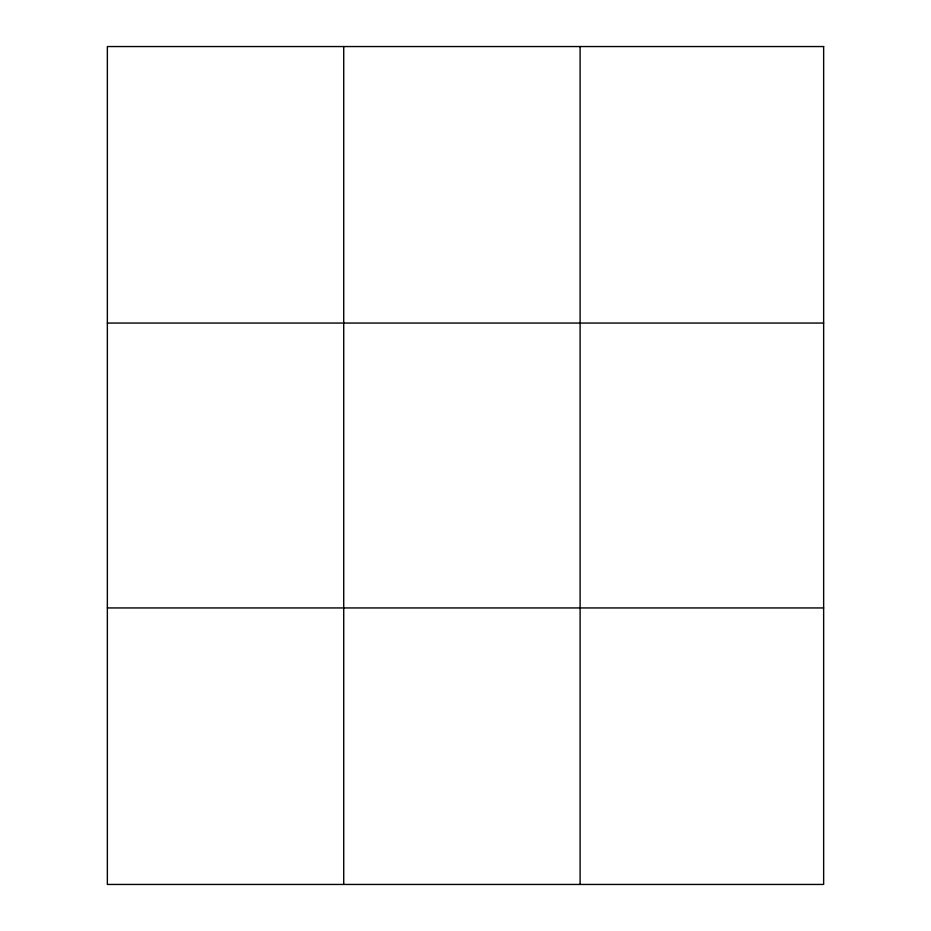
<?xml version="1.0" encoding="UTF-8"?>
<svg xmlns="http://www.w3.org/2000/svg" width="931" height="931" viewBox="0 0 931 931"><rect width="100%" height="100%" fill="white"/><g stroke="black" fill="none" stroke-linecap="round" stroke-linejoin="round"><path stroke-width="1.4" d="M343.725 46.55L343.725 884.45M580.106 46.55L580.106 884.45M107.356 323.057L823.644 323.057M107.356 607.943L823.644 607.943M823.644 46.55L823.644 884.45L107.356 884.45L107.356 46.55L823.644 46.55"/></g></svg>
